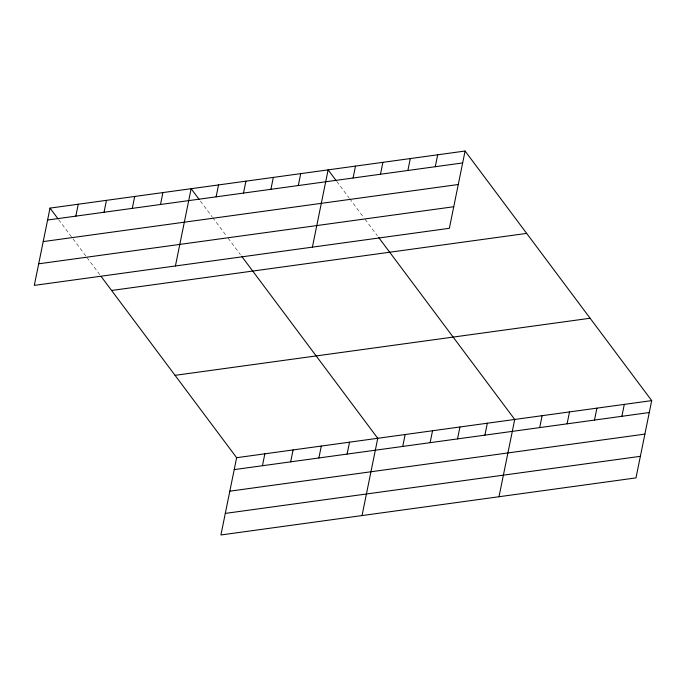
<?xml version="1.0" encoding="UTF-8"?>
<svg xmlns="http://www.w3.org/2000/svg" width="686" height="686" viewBox="0 0 686 686"><rect width="100%" height="100%" fill="white"/><g stroke="black" fill="none" stroke-linecap="round" stroke-linejoin="round"><path stroke-width="0.51" stroke-dasharray="3.43 2.57" d="M336.732 181.396L349.054 197.868M349.671 198.691L363.829 217.642M365.063 219.288L377.377 235.761M200.381 201.058L212.077 216.707M212.694 217.531L226.86 236.473M228.095 238.119L240.409 254.592M58.644 219.64L85.741 255.878M86.968 257.524L100.516 275.643"/><path stroke-width="1.03" d="M50.018 208.107L34.3 285.385L449.364 228.301L465.082 151.031L50.018 208.107L58.027 218.817M75.82 216.141L78.247 204.231M104.049 212.257L106.467 200.346M132.269 208.381L134.696 196.462M160.498 204.497L162.916 192.586M175.419 265.971L191.145 188.701L199.146 199.412M216.116 196.848L218.534 184.937M243.504 193.083L245.931 181.173M270.901 189.31L273.328 177.4M101.134 276.475L236.636 457.699L220.918 534.969L635.982 477.893L651.7 400.615L465.082 151.031M298.299 185.546L300.717 173.635M262.438 465.725L264.856 453.815M312.396 247.14L328.114 169.871L336.123 180.572M290.658 461.85L293.085 449.93M353.084 178.008L355.511 166.098M318.887 457.965L321.305 446.054M380.481 174.244L382.899 162.333M347.107 454.081L349.534 442.17M407.87 170.48L410.297 158.569M362.036 515.563L377.754 438.294L241.644 256.238M435.267 166.707L437.694 154.796M402.725 446.432L405.152 434.521M430.122 442.667L432.549 430.757M457.519 438.903L459.937 426.992M484.908 435.13L487.334 423.219M499.005 496.724L514.732 419.455L378.612 237.407M539.702 427.601L542.12 415.69M567.09 423.828L569.517 411.917M594.488 420.064L596.914 408.153M621.885 416.299L624.303 404.388M47.6 220.017L462.664 162.942M43.209 241.592L458.274 184.508M38.69 263.81L453.755 206.735M111.604 290.47L526.668 233.394M175.05 375.336L590.114 318.253M236.636 457.699L651.7 400.615M234.209 469.61L649.273 412.535M229.827 491.176L644.891 434.101M225.3 513.402L640.364 456.319"/></g></svg>
